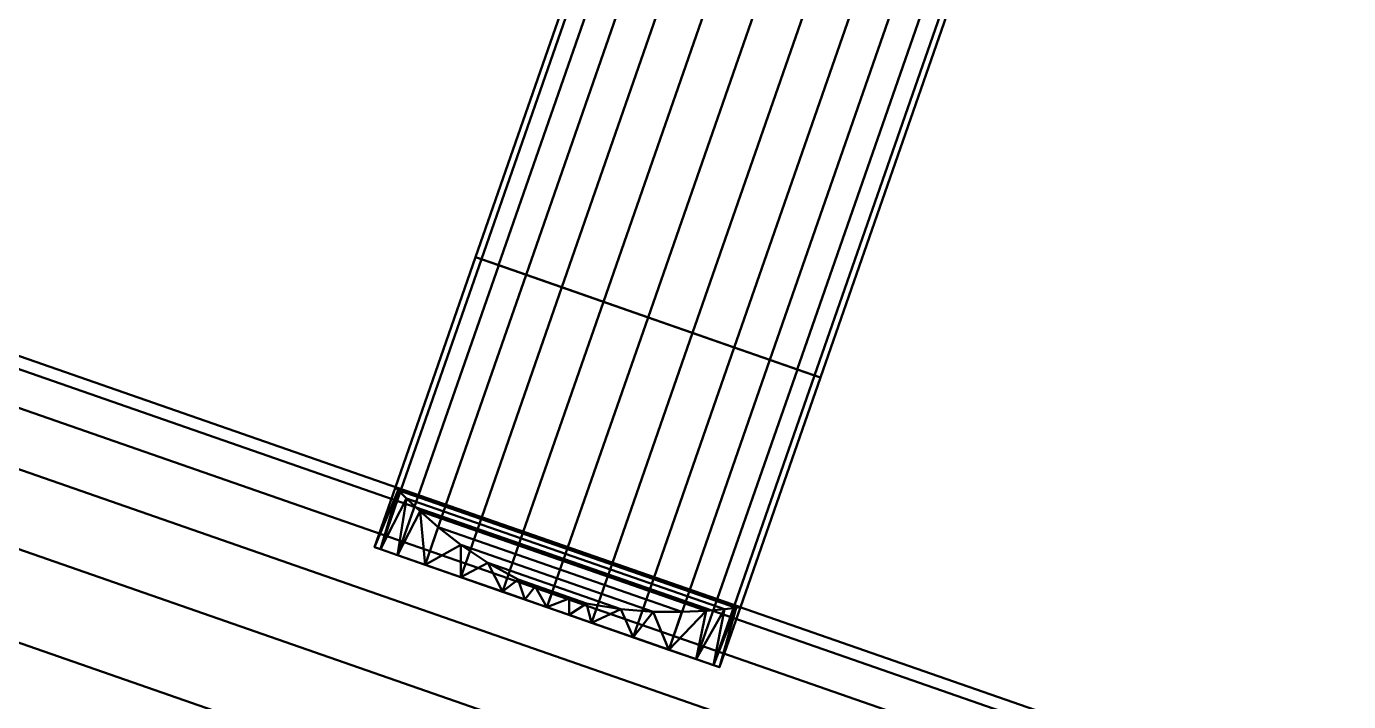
# Model space of a CAD drawing. Header units: inches. Extents: x -1654 to 1344, y -1538 to 36.
# Drawn here: x -584.47 to -562.75, y -372.7 to -361.6 of the extents above; entities that cross this region are included whole.
import ezdxf

# ---------------------------------------------------------------- set-up
doc = ezdxf.new("R2010")
doc.units = ezdxf.units.IN
doc.header["$MEASUREMENT"] = 0
doc.linetypes.add('Center', pattern=[1.25, 0.25, -0.1875, 0.625, -0.1875])
for name, color, linetype, lineweight in [('M-HVAC-DUCT', 1, 'Center', 30), ('M-HVAC-DUCT-RA', 1, 'Continuous', 50), ('M-HVAC-DUCT-SA', 1, 'Continuous', 50)]:
    doc.layers.add(name, color=color, linetype=linetype, lineweight=lineweight)

# ---------------------------------------------------------------- blocks, each defined once
blk = doc.blocks.new('Round Takeoff - Standard-909220-_3D_')
at = {"layer": 'M-HVAC-DUCT', "color": 8, "linetype": 'Continuous', "lineweight": 50}
mesh = blk.add_polyface(dxfattribs=at)
corners = [(-1.044, 0, 3), (-1.044, 0.776, 2.898), (-1.044, 1.5, 2.598), (-1.044, 2.121, 2.121), (-1.044, 2.598, 1.5), (-1.044, 2.898, 0.776), (-1.044, 3), (-1.044, 2.898, -0.776), (-1.044, 2.598, -1.5), (-1.044, 2.121, -2.121), (-1.044, 1.5, -2.598), (-1.044, 0.776, -2.898), (-1.044, 0, -3), (-1.044, -0.776, -2.898), (-1.044, -1.5, -2.598), (-1.044, -2.121, -2.121), (-1.044, -2.598, -1.5), (-1.044, -2.898, -0.776), (-1.044, -3), (-1.044, -2.898, 0.776), (-1.044, -2.598, 1.5), (-1.044, -2.121, 2.121), (-1.044, -1.5, 2.598), (-1.044, -0.776, 2.898)]
mesh.append_faces([[corners[k] for k in face] for face in [(14, 20, 21)]], dxfattribs={"vtx0": -1, "vtx2": -1, "color": 8})
mesh.append_faces([[corners[k] for k in face] for face in [(21, 12, 13, 14), (12, 5, 6, 7), (12, 23, 0, 1)]], dxfattribs={"vtx0": -1, "vtx3": -1, "color": 8})
mesh.append_faces([[corners[k] for k in face] for face in [(9, 10, 7, 8)]], dxfattribs={"vtx1": -1, "color": 8})
mesh.append_faces([[corners[k] for k in face] for face in [(15, 16, 20, 14), (22, 23, 12, 21), (4, 5, 12, 3), (2, 3, 12, 1)]], dxfattribs={"vtx1": -1, "vtx2": -1, "color": 8})
mesh.append_faces([[corners[k] for k in face] for face in [(16, 17, 19, 20)]], dxfattribs={"vtx1": -1, "vtx3": -1, "color": 8})
mesh.append_faces([[corners[k] for k in face] for face in [(17, 18, 19)]], dxfattribs={"vtx2": -1, "color": 8})
mesh.append_faces([[corners[k] for k in face] for face in [(10, 11, 12, 7)]], dxfattribs={"vtx2": -1, "vtx3": -1, "color": 8})
mesh = blk.add_polyface(dxfattribs=at)
corners = [(-1.044, 3), (0, 3), (0, 2.898, -0.776), (0, 2.598, -1.5), (0, 2.121, -2.121), (0, 1.5, -2.598), (0, 0.776, -2.898), (0, 0, -3), (-1.044, 0, -3), (-1.044, 0.776, -2.898), (-1.044, 1.5, -2.598), (-1.044, 2.121, -2.121), (-1.044, 2.598, -1.5), (-1.044, 2.898, -0.776)]
mesh.append_faces([[corners[k] for k in face] for face in [(1, 2, 13, 0)]], dxfattribs={"vtx1": -1, "color": 8})
mesh.append_faces([[corners[k] for k in face] for face in [(5, 6, 9, 10), (10, 11, 4, 5), (2, 3, 12, 13), (11, 12, 3, 4)]], dxfattribs={"vtx1": -1, "vtx3": -1, "color": 8})
mesh.append_faces([[corners[k] for k in face] for face in [(6, 7, 8, 9)]], dxfattribs={"vtx3": -1, "color": 8})
mesh = blk.add_polyface(dxfattribs=at)
corners = [(-1.044, 0, 3), (0, 0, 3), (0, 0.776, 2.898), (0, 1.5, 2.598), (0, 2.121, 2.121), (0, 2.598, 1.5), (0, 2.898, 0.776), (0, 3), (-1.044, 3), (-1.044, 2.898, 0.776), (-1.044, 2.598, 1.5), (-1.044, 2.121, 2.121), (-1.044, 1.5, 2.598), (-1.044, 0.776, 2.898)]
mesh.append_faces([[corners[k] for k in face] for face in [(1, 2, 13, 0)]], dxfattribs={"vtx1": -1, "color": 8})
mesh.append_faces([[corners[k] for k in face] for face in [(5, 6, 9, 10), (10, 11, 4, 5), (2, 3, 12, 13), (11, 12, 3, 4)]], dxfattribs={"vtx1": -1, "vtx3": -1, "color": 8})
mesh.append_faces([[corners[k] for k in face] for face in [(6, 7, 8, 9)]], dxfattribs={"vtx3": -1, "color": 8})
mesh = blk.add_polyface(dxfattribs=at)
corners = [(4, 0, -3), (0, 0, -3), (0, 0.776, -2.898), (0, 1.5, -2.598), (0, 2.121, -2.121), (0, 2.598, -1.5), (0, 2.898, -0.776), (0, 3), (4, 3), (4, 2.898, -0.776), (4, 2.598, -1.5), (4, 2.121, -2.121), (4, 1.5, -2.598), (4, 0.776, -2.898)]
mesh.append_faces([[corners[k] for k in face] for face in [(2, 13, 0, 1)]], dxfattribs={"vtx0": -1, "color": 8})
mesh.append_faces([[corners[k] for k in face] for face in [(3, 12, 13, 2), (12, 3, 4, 11), (6, 9, 10, 5), (11, 4, 5, 10)]], dxfattribs={"vtx0": -1, "vtx2": -1, "color": 8})
mesh.append_faces([[corners[k] for k in face] for face in [(7, 8, 9, 6)]], dxfattribs={"vtx2": -1, "color": 8})
mesh = blk.add_polyface(dxfattribs=at)
corners = [(4, 3), (0, 3), (0, 2.898, 0.776), (0, 2.598, 1.5), (0, 2.121, 2.121), (0, 1.5, 2.598), (0, 0.776, 2.898), (0, 0, 3), (4, 0, 3), (4, 0.776, 2.898), (4, 1.5, 2.598), (4, 2.121, 2.121), (4, 2.598, 1.5), (4, 2.898, 0.776)]
mesh.append_faces([[corners[k] for k in face] for face in [(2, 13, 0, 1)]], dxfattribs={"vtx0": -1, "color": 8})
mesh.append_faces([[corners[k] for k in face] for face in [(3, 12, 13, 2), (12, 3, 4, 11), (6, 9, 10, 5), (11, 4, 5, 10)]], dxfattribs={"vtx0": -1, "vtx2": -1, "color": 8})
mesh.append_faces([[corners[k] for k in face] for face in [(7, 8, 9, 6)]], dxfattribs={"vtx2": -1, "color": 8})
mesh = blk.add_polyface(dxfattribs=at)
corners = [(4, 0, 3), (4, -0.776, 2.898), (4, -1.5, 2.598), (4, -2.121, 2.121), (4, -2.598, 1.5), (4, -2.898, 0.776), (4, -3), (4, -2.898, -0.776), (4, -2.598, -1.5), (4, -2.121, -2.121), (4, -1.5, -2.598), (4, -0.776, -2.898), (4, 0, -3), (4, 0.776, -2.898), (4, 1.5, -2.598), (4, 2.121, -2.121), (4, 2.598, -1.5), (4, 2.898, -0.776), (4, 3), (4, 2.898, 0.776), (4, 2.598, 1.5), (4, 2.121, 2.121), (4, 1.5, 2.598), (4, 0.776, 2.898)]
mesh.append_faces([[corners[k] for k in face] for face in [(17, 14, 15, 16)]], dxfattribs={"vtx0": -1, "color": 8})
mesh.append_faces([[corners[k] for k in face] for face in [(5, 7, 8, 4)]], dxfattribs={"vtx0": -1, "vtx2": -1, "color": 8})
mesh.append_faces([[corners[k] for k in face] for face in [(4, 8, 9, 10), (12, 1, 2, 3), (12, 19, 20, 21), (12, 21, 22, 23)]], dxfattribs={"vtx0": -1, "vtx3": -1, "color": 8})
mesh.append_faces([[corners[k] for k in face] for face in [(11, 12, 4, 10), (18, 19, 12, 17), (3, 4, 12), (0, 1, 12, 23)]], dxfattribs={"vtx1": -1, "vtx2": -1, "color": 8})
mesh.append_faces([[corners[k] for k in face] for face in [(5, 6, 7)]], dxfattribs={"vtx2": -1, "color": 8})
mesh.append_faces([[corners[k] for k in face] for face in [(12, 13, 14, 17)]], dxfattribs={"vtx2": -1, "vtx3": -1, "color": 8})
mesh = blk.add_polyface(dxfattribs=at)
corners = [(-1.044, -3), (0, -3), (0, -2.898, 0.776), (0, -2.598, 1.5), (0, -2.121, 2.121), (0, -1.5, 2.598), (0, -0.776, 2.898), (0, 0, 3), (-1.044, 0, 3), (-1.044, -0.776, 2.898), (-1.044, -1.5, 2.598), (-1.044, -2.121, 2.121), (-1.044, -2.598, 1.5), (-1.044, -2.898, 0.776)]
mesh.append_faces([[corners[k] for k in face] for face in [(1, 2, 13, 0)]], dxfattribs={"vtx1": -1, "color": 8})
mesh.append_faces([[corners[k] for k in face] for face in [(5, 6, 9, 10), (10, 11, 4, 5), (2, 3, 12, 13), (11, 12, 3, 4)]], dxfattribs={"vtx1": -1, "vtx3": -1, "color": 8})
mesh.append_faces([[corners[k] for k in face] for face in [(6, 7, 8, 9)]], dxfattribs={"vtx3": -1, "color": 8})
mesh = blk.add_polyface(dxfattribs=at)
corners = [(-1.044, 0, -3), (0, 0, -3), (0, -0.776, -2.898), (0, -1.5, -2.598), (0, -2.121, -2.121), (0, -2.598, -1.5), (0, -2.898, -0.776), (0, -3), (-1.044, -3), (-1.044, -2.898, -0.776), (-1.044, -2.598, -1.5), (-1.044, -2.121, -2.121), (-1.044, -1.5, -2.598), (-1.044, -0.776, -2.898)]
mesh.append_faces([[corners[k] for k in face] for face in [(5, 6, 9, 10), (10, 11, 4, 5), (2, 3, 12, 13), (11, 12, 3, 4)]], dxfattribs={"vtx1": -1, "vtx3": -1, "color": 8})
mesh.append_faces([[corners[k] for k in face] for face in [(0, 1, 2, 13)]], dxfattribs={"vtx2": -1, "color": 8})
mesh.append_faces([[corners[k] for k in face] for face in [(6, 7, 8, 9)]], dxfattribs={"vtx3": -1, "color": 8})
mesh = blk.add_polyface(dxfattribs=at)
corners = [(4, 0, 3), (0, 0, 3), (0, -0.776, 2.898), (0, -1.5, 2.598), (0, -2.121, 2.121), (0, -2.598, 1.5), (0, -2.898, 0.776), (0, -3), (4, -3), (4, -2.898, 0.776), (4, -2.598, 1.5), (4, -2.121, 2.121), (4, -1.5, 2.598), (4, -0.776, 2.898)]
mesh.append_faces([[corners[k] for k in face] for face in [(2, 13, 0, 1)]], dxfattribs={"vtx0": -1, "color": 8})
mesh.append_faces([[corners[k] for k in face] for face in [(3, 12, 13, 2), (12, 3, 4, 11), (6, 9, 10, 5), (11, 4, 5, 10)]], dxfattribs={"vtx0": -1, "vtx2": -1, "color": 8})
mesh.append_faces([[corners[k] for k in face] for face in [(7, 8, 9, 6)]], dxfattribs={"vtx2": -1, "color": 8})
mesh = blk.add_polyface(dxfattribs=at)
corners = [(4, -3), (0, -3), (0, -2.898, -0.776), (0, -2.598, -1.5), (0, -2.121, -2.121), (0, -1.5, -2.598), (0, -0.776, -2.898), (0, 0, -3), (4, 0, -3), (4, -0.776, -2.898), (4, -1.5, -2.598), (4, -2.121, -2.121), (4, -2.598, -1.5), (4, -2.898, -0.776)]
mesh.append_faces([[corners[k] for k in face] for face in [(3, 12, 13, 2), (12, 3, 4, 11), (6, 9, 10, 5), (11, 4, 5, 10)]], dxfattribs={"vtx0": -1, "vtx2": -1, "color": 8})
mesh.append_faces([[corners[k] for k in face] for face in [(7, 8, 9, 6)]], dxfattribs={"vtx2": -1, "color": 8})
mesh.append_faces([[corners[k] for k in face] for face in [(13, 0, 1, 2)]], dxfattribs={"vtx3": -1, "color": 8})

msp = doc.modelspace()

# ---------------------------------------------------------------- linework, layer by layer
at = {"layer": 'M-HVAC-DUCT', "color": 5}
for p, q in [((-574.262, -366.384, 1308), (-569.139, -351.679, 1308)), ((-574.262, -366.384, 1308), (-569.139, -351.679, 1308)), ((-575.578, -370.161, 1308), (-574.262, -366.384, 1308)), ((-575.578, -370.161, 1308), (-575.922, -371.147, 1308))]:
    msp.add_line(p, q, dxfattribs=at)

# ---------------------------------------------------------------- block references
at = {"layer": 'M-HVAC-DUCT-SA', "color": 8, "extrusion": (0, 0, -1), "rotation": 109.2098687159164}
msp.add_blockref('Round Takeoff - Standard-909220-_3D_', (575.578, -370.161, -1308), dxfattribs=at)

# ---------------------------------------------------------------- meshes
at = {"layer": 'M-HVAC-DUCT-RA', "color": 8}
mesh = msp.add_polyface(dxfattribs=at)
corners = [(3.555, -377.31, 1321), (4.061, -375.57, 1320.761), (4.532, -373.949, 1320.062), (4.937, -372.557, 1318.95), (5.247, -371.489, 1317.5), (5.442, -370.817, 1315.812), (5.509, -370.588, 1314), (-689.709, -168.479, 1314), (-689.775, -168.708, 1315.812), (-689.971, -169.38, 1317.5), (-690.281, -170.448, 1318.95), (-690.686, -171.84, 1320.062), (-691.157, -173.461, 1320.761), (-691.663, -175.201, 1321)]
mesh.append_faces([[corners[k] for k in face] for face in [(8, 9, 4, 5), (3, 4, 9, 10), (11, 12, 1, 2), (2, 3, 10, 11)]], dxfattribs={"vtx1": -1, "vtx3": -1, "color": 8})
mesh.append_faces([[corners[k] for k in face] for face in [(6, 7, 8, 5)]], dxfattribs={"vtx2": -1, "color": 8})
mesh.append_faces([[corners[k] for k in face] for face in [(12, 13, 0, 1)]], dxfattribs={"vtx3": -1, "color": 8})
mesh = msp.add_polyface(dxfattribs=at)
corners = [(5.509, -370.588, 1314), (5.442, -370.817, 1312.188), (5.247, -371.489, 1310.5), (4.937, -372.557, 1309.05), (4.532, -373.949, 1307.938), (4.061, -375.57, 1307.239), (3.555, -377.31, 1307), (-691.663, -175.201, 1307), (-691.157, -173.461, 1307.239), (-690.686, -171.84, 1307.938), (-690.281, -170.448, 1309.05), (-689.971, -169.38, 1310.5), (-689.775, -168.708, 1312.188), (-689.709, -168.479, 1314)]
mesh.append_faces([[corners[k] for k in face] for face in [(7, 8, 5, 6)]], dxfattribs={"vtx1": -1, "color": 8})
mesh.append_faces([[corners[k] for k in face] for face in [(8, 9, 4, 5), (3, 4, 9, 10), (11, 12, 1, 2), (2, 3, 10, 11)]], dxfattribs={"vtx1": -1, "vtx3": -1, "color": 8})
mesh.append_faces([[corners[k] for k in face] for face in [(12, 13, 0, 1)]], dxfattribs={"vtx3": -1, "color": 8})
mesh = msp.add_polyface(dxfattribs=at)
corners = [(1.601, -384.032, 1314), (1.667, -383.803, 1315.812), (1.863, -383.131, 1317.5), (2.173, -382.063, 1318.95), (2.578, -380.671, 1320.062), (3.049, -379.05, 1320.761), (3.555, -377.31, 1321), (-691.663, -175.201, 1321), (-692.169, -176.94, 1320.761), (-692.64, -178.562, 1320.062), (-693.045, -179.954, 1318.95), (-693.355, -181.022, 1317.5), (-693.55, -181.693, 1315.812), (-693.617, -181.922, 1314)]
mesh.append_faces([[corners[k] for k in face] for face in [(7, 8, 5, 6)]], dxfattribs={"vtx1": -1, "color": 8})
mesh.append_faces([[corners[k] for k in face] for face in [(8, 9, 4, 5), (3, 4, 9, 10), (11, 12, 1, 2), (2, 3, 10, 11)]], dxfattribs={"vtx1": -1, "vtx3": -1, "color": 8})
mesh.append_faces([[corners[k] for k in face] for face in [(12, 13, 0, 1)]], dxfattribs={"vtx3": -1, "color": 8})
mesh = msp.add_polyface(dxfattribs=at)
corners = [(3.555, -377.31, 1307), (3.049, -379.05, 1307.239), (2.578, -380.671, 1307.938), (2.173, -382.063, 1309.05), (1.863, -383.131, 1310.5), (1.667, -383.803, 1312.188), (1.601, -384.032, 1314), (-693.617, -181.922, 1314), (-693.55, -181.693, 1312.188), (-693.355, -181.022, 1310.5), (-693.045, -179.954, 1309.05), (-692.64, -178.562, 1307.938), (-692.169, -176.94, 1307.239), (-691.663, -175.201, 1307)]
mesh.append_faces([[corners[k] for k in face] for face in [(7, 8, 5, 6)]], dxfattribs={"vtx1": -1, "color": 8})
mesh.append_faces([[corners[k] for k in face] for face in [(8, 9, 4, 5), (3, 4, 9, 10), (11, 12, 1, 2), (2, 3, 10, 11)]], dxfattribs={"vtx1": -1, "vtx3": -1, "color": 8})
mesh.append_faces([[corners[k] for k in face] for face in [(12, 13, 0, 1)]], dxfattribs={"vtx3": -1, "color": 8})
at = {"layer": 'M-HVAC-DUCT-SA', "color": 8}
mesh = msp.add_polyface(dxfattribs=at)
corners = [(217.678, -463.725, 1340), (218.175, -462.016, 1339.799), (218.647, -460.392, 1339.208), (219.07, -458.936, 1338.255), (219.424, -457.719, 1336.988), (219.69, -456.804, 1335.471), (219.855, -456.236, 1333.78), (219.911, -456.043, 1332), (-798.8, -159.89, 1332), (-798.856, -160.083, 1333.78), (-799.021, -160.651, 1335.471), (-799.287, -161.566, 1336.988), (-799.641, -162.783, 1338.255), (-800.065, -164.239, 1339.208), (-800.537, -165.863, 1339.799), (-801.034, -167.572, 1340)]
mesh.append_faces([[corners[k] for k in face] for face in [(9, 10, 5, 6), (10, 11, 4, 5), (3, 4, 11, 12), (12, 13, 2, 3), (13, 14, 1, 2)]], dxfattribs={"vtx1": -1, "vtx3": -1, "color": 8})
mesh.append_faces([[corners[k] for k in face] for face in [(7, 8, 9, 6)]], dxfattribs={"vtx2": -1, "color": 8})
mesh.append_faces([[corners[k] for k in face] for face in [(14, 15, 0, 1)]], dxfattribs={"vtx3": -1, "color": 8})
mesh = msp.add_polyface(dxfattribs=at)
corners = [(219.911, -456.043, 1332), (219.855, -456.236, 1330.22), (219.69, -456.804, 1328.529), (219.424, -457.719, 1327.012), (219.07, -458.936, 1325.745), (218.647, -460.392, 1324.792), (218.175, -462.016, 1324.201), (217.678, -463.725, 1324), (-801.034, -167.572, 1324), (-800.537, -165.863, 1324.201), (-800.065, -164.239, 1324.792), (-799.641, -162.783, 1325.745), (-799.287, -161.566, 1327.012), (-799.021, -160.651, 1328.529), (-798.856, -160.083, 1330.22), (-798.8, -159.89, 1332)]
mesh.append_faces([[corners[k] for k in face] for face in [(8, 9, 6, 7)]], dxfattribs={"vtx1": -1, "color": 8})
mesh.append_faces([[corners[k] for k in face] for face in [(9, 10, 5, 6), (10, 11, 4, 5), (3, 4, 11, 12), (12, 13, 2, 3), (13, 14, 1, 2)]], dxfattribs={"vtx1": -1, "vtx3": -1, "color": 8})
mesh.append_faces([[corners[k] for k in face] for face in [(14, 15, 0, 1)]], dxfattribs={"vtx3": -1, "color": 8})
mesh = msp.add_polyface(dxfattribs=at)
corners = [(215.444, -471.407, 1332), (215.5, -471.215, 1333.78), (215.666, -470.647, 1335.471), (215.932, -469.731, 1336.988), (216.285, -468.515, 1338.255), (216.709, -467.059, 1339.208), (217.181, -465.435, 1339.799), (217.678, -463.725, 1340), (-801.034, -167.572, 1340), (-801.53, -169.282, 1339.799), (-802.002, -170.905, 1339.208), (-802.426, -172.362, 1338.255), (-802.78, -173.578, 1336.988), (-803.046, -174.493, 1335.471), (-803.211, -175.062, 1333.78), (-803.267, -175.254, 1332)]
mesh.append_faces([[corners[k] for k in face] for face in [(8, 9, 6, 7)]], dxfattribs={"vtx1": -1, "color": 8})
mesh.append_faces([[corners[k] for k in face] for face in [(9, 10, 5, 6), (10, 11, 4, 5), (3, 4, 11, 12), (12, 13, 2, 3), (13, 14, 1, 2)]], dxfattribs={"vtx1": -1, "vtx3": -1, "color": 8})
mesh.append_faces([[corners[k] for k in face] for face in [(14, 15, 0, 1)]], dxfattribs={"vtx3": -1, "color": 8})
mesh = msp.add_polyface(dxfattribs=at)
corners = [(217.678, -463.725, 1324), (217.181, -465.435, 1324.201), (216.709, -467.059, 1324.792), (216.285, -468.515, 1325.745), (215.932, -469.731, 1327.012), (215.666, -470.647, 1328.529), (215.5, -471.215, 1330.22), (215.444, -471.407, 1332), (-803.267, -175.254, 1332), (-803.211, -175.062, 1330.22), (-803.046, -174.493, 1328.529), (-802.78, -173.578, 1327.012), (-802.426, -172.362, 1325.745), (-802.002, -170.905, 1324.792), (-801.53, -169.282, 1324.201), (-801.034, -167.572, 1324)]
mesh.append_faces([[corners[k] for k in face] for face in [(8, 9, 6, 7)]], dxfattribs={"vtx1": -1, "color": 8})
mesh.append_faces([[corners[k] for k in face] for face in [(9, 10, 5, 6), (10, 11, 4, 5), (3, 4, 11, 12), (12, 13, 2, 3), (13, 14, 1, 2)]], dxfattribs={"vtx1": -1, "vtx3": -1, "color": 8})
mesh.append_faces([[corners[k] for k in face] for face in [(14, 15, 0, 1)]], dxfattribs={"vtx3": -1, "color": 8})
mesh = msp.add_polyface(dxfattribs=at)
corners = [(-654.427, -342.688, 1308), (-654.494, -342.881, 1309.553), (-654.691, -343.447, 1311), (-655.005, -344.347, 1312.243), (-655.414, -345.521, 1313.196), (-655.89, -346.887, 1313.796), (-656.401, -348.354, 1314), (-565.135, -380.154, 1314), (-564.624, -378.687, 1313.796), (-564.147, -377.321, 1313.196), (-563.739, -376.147, 1312.243), (-563.425, -375.247, 1311), (-563.228, -374.681, 1309.553), (-563.16, -374.488, 1308)]
mesh.append_faces([[corners[k] for k in face] for face in [(7, 8, 5, 6)]], dxfattribs={"vtx1": -1, "color": 8})
mesh.append_faces([[corners[k] for k in face] for face in [(8, 9, 4, 5), (3, 4, 9, 10), (11, 12, 1, 2), (2, 3, 10, 11)]], dxfattribs={"vtx1": -1, "vtx3": -1, "color": 8})
mesh.append_faces([[corners[k] for k in face] for face in [(12, 13, 0, 1)]], dxfattribs={"vtx3": -1, "color": 8})
mesh = msp.add_polyface(dxfattribs=at)
corners = [(-656.401, -348.354, 1302), (-655.89, -346.887, 1302.204), (-655.414, -345.521, 1302.804), (-655.005, -344.347, 1303.757), (-654.691, -343.447, 1305), (-654.494, -342.881, 1306.447), (-654.427, -342.688, 1308), (-563.16, -374.488, 1308), (-563.228, -374.681, 1306.447), (-563.425, -375.247, 1305), (-563.739, -376.147, 1303.757), (-564.147, -377.321, 1302.804), (-564.624, -378.687, 1302.204), (-565.135, -380.154, 1302)]
mesh.append_faces([[corners[k] for k in face] for face in [(7, 8, 5, 6)]], dxfattribs={"vtx1": -1, "color": 8})
mesh.append_faces([[corners[k] for k in face] for face in [(8, 9, 4, 5), (3, 4, 9, 10), (11, 12, 1, 2), (2, 3, 10, 11)]], dxfattribs={"vtx1": -1, "vtx3": -1, "color": 8})
mesh.append_faces([[corners[k] for k in face] for face in [(12, 13, 0, 1)]], dxfattribs={"vtx3": -1, "color": 8})
mesh = msp.add_polyface(dxfattribs=at)
corners = [(-656.401, -348.354, 1314), (-656.912, -349.82, 1313.796), (-657.388, -351.187, 1313.196), (-657.797, -352.36, 1312.243), (-658.11, -353.261, 1311), (-658.308, -353.827, 1309.553), (-658.375, -354.02, 1308), (-567.109, -385.819, 1308), (-567.041, -385.626, 1309.553), (-566.844, -385.06, 1311), (-566.531, -384.16, 1312.243), (-566.122, -382.987, 1313.196), (-565.646, -381.62, 1313.796), (-565.135, -380.154, 1314)]
mesh.append_faces([[corners[k] for k in face] for face in [(8, 9, 4, 5), (3, 4, 9, 10), (11, 12, 1, 2), (2, 3, 10, 11)]], dxfattribs={"vtx1": -1, "vtx3": -1, "color": 8})
mesh.append_faces([[corners[k] for k in face] for face in [(6, 7, 8, 5)]], dxfattribs={"vtx2": -1, "color": 8})
mesh.append_faces([[corners[k] for k in face] for face in [(12, 13, 0, 1)]], dxfattribs={"vtx3": -1, "color": 8})
mesh = msp.add_polyface(dxfattribs=at)
corners = [(-658.375, -354.02, 1308), (-658.308, -353.827, 1306.447), (-658.11, -353.261, 1305), (-657.797, -352.36, 1303.757), (-657.388, -351.187, 1302.804), (-656.912, -349.82, 1302.204), (-656.401, -348.354, 1302), (-565.135, -380.154, 1302), (-565.646, -381.62, 1302.204), (-566.122, -382.987, 1302.804), (-566.531, -384.16, 1303.757), (-566.844, -385.06, 1305), (-567.041, -385.626, 1306.447), (-567.109, -385.819, 1308)]
mesh.append_faces([[corners[k] for k in face] for face in [(7, 8, 5, 6)]], dxfattribs={"vtx1": -1, "color": 8})
mesh.append_faces([[corners[k] for k in face] for face in [(8, 9, 4, 5), (3, 4, 9, 10), (11, 12, 1, 2), (2, 3, 10, 11)]], dxfattribs={"vtx1": -1, "vtx3": -1, "color": 8})
mesh.append_faces([[corners[k] for k in face] for face in [(12, 13, 0, 1)]], dxfattribs={"vtx3": -1, "color": 8})
mesh = msp.add_polyface(dxfattribs=at)
corners = [(-577.095, -365.397, 1308), (-576.999, -365.43, 1308.776), (-576.716, -365.529, 1309.5), (-576.265, -365.686, 1310.121), (-575.679, -365.89, 1310.598), (-574.995, -366.128, 1310.898), (-574.262, -366.384, 1311), (-569.139, -351.679, 1311), (-569.872, -351.424, 1310.898), (-570.555, -351.186, 1310.598), (-571.142, -350.981, 1310.121), (-571.592, -350.824, 1309.5), (-571.875, -350.726, 1308.776), (-571.972, -350.692, 1308)]
mesh.append_faces([[corners[k] for k in face] for face in [(7, 8, 5, 6)]], dxfattribs={"vtx1": -1, "color": 8})
mesh.append_faces([[corners[k] for k in face] for face in [(8, 9, 4, 5), (3, 4, 9, 10), (11, 12, 1, 2), (2, 3, 10, 11)]], dxfattribs={"vtx1": -1, "vtx3": -1, "color": 8})
mesh.append_faces([[corners[k] for k in face] for face in [(12, 13, 0, 1)]], dxfattribs={"vtx3": -1, "color": 8})
mesh = msp.add_polyface(dxfattribs=at)
corners = [(-574.262, -366.384, 1305), (-574.995, -366.128, 1305.102), (-575.679, -365.89, 1305.402), (-576.265, -365.686, 1305.879), (-576.716, -365.529, 1306.5), (-576.999, -365.43, 1307.224), (-577.095, -365.397, 1308), (-571.972, -350.692, 1308), (-571.875, -350.726, 1307.224), (-571.592, -350.824, 1306.5), (-571.142, -350.981, 1305.879), (-570.555, -351.186, 1305.402), (-569.872, -351.424, 1305.102), (-569.139, -351.679, 1305)]
mesh.append_faces([[corners[k] for k in face] for face in [(7, 8, 5, 6)]], dxfattribs={"vtx1": -1, "color": 8})
mesh.append_faces([[corners[k] for k in face] for face in [(8, 9, 4, 5), (3, 4, 9, 10), (11, 12, 1, 2), (2, 3, 10, 11)]], dxfattribs={"vtx1": -1, "vtx3": -1, "color": 8})
mesh.append_faces([[corners[k] for k in face] for face in [(12, 13, 0, 1)]], dxfattribs={"vtx3": -1, "color": 8})
mesh = msp.add_polyface(dxfattribs=at)
corners = [(-574.262, -366.384, 1311), (-573.529, -366.639, 1310.898), (-572.846, -366.877, 1310.598), (-572.259, -367.082, 1310.121), (-571.809, -367.238, 1309.5), (-571.526, -367.337, 1308.776), (-571.429, -367.371, 1308), (-566.306, -352.666, 1308), (-566.402, -352.633, 1308.776), (-566.685, -352.534, 1309.5), (-567.135, -352.377, 1310.121), (-567.722, -352.173, 1310.598), (-568.405, -351.935, 1310.898), (-569.139, -351.679, 1311)]
mesh.append_faces([[corners[k] for k in face] for face in [(8, 9, 4, 5), (3, 4, 9, 10), (11, 12, 1, 2), (2, 3, 10, 11)]], dxfattribs={"vtx1": -1, "vtx3": -1, "color": 8})
mesh.append_faces([[corners[k] for k in face] for face in [(6, 7, 8, 5)]], dxfattribs={"vtx2": -1, "color": 8})
mesh.append_faces([[corners[k] for k in face] for face in [(12, 13, 0, 1)]], dxfattribs={"vtx3": -1, "color": 8})
mesh = msp.add_polyface(dxfattribs=at)
corners = [(-571.429, -367.371, 1308), (-571.526, -367.337, 1307.224), (-571.809, -367.238, 1306.5), (-572.259, -367.082, 1305.879), (-572.846, -366.877, 1305.402), (-573.529, -366.639, 1305.102), (-574.262, -366.384, 1305), (-569.139, -351.679, 1305), (-568.405, -351.935, 1305.102), (-567.722, -352.173, 1305.402), (-567.135, -352.377, 1305.879), (-566.685, -352.534, 1306.5), (-566.402, -352.633, 1307.224), (-566.306, -352.666, 1308)]
mesh.append_faces([[corners[k] for k in face] for face in [(7, 8, 5, 6)]], dxfattribs={"vtx1": -1, "color": 8})
mesh.append_faces([[corners[k] for k in face] for face in [(8, 9, 4, 5), (3, 4, 9, 10), (11, 12, 1, 2), (2, 3, 10, 11)]], dxfattribs={"vtx1": -1, "vtx3": -1, "color": 8})
mesh.append_faces([[corners[k] for k in face] for face in [(12, 13, 0, 1)]], dxfattribs={"vtx3": -1, "color": 8})
mesh = msp.add_polyface(dxfattribs=at)
corners = [(-571.429, -367.371, 1308), (-571.526, -367.337, 1308.776), (-571.809, -367.238, 1309.5), (-572.259, -367.082, 1310.121), (-572.846, -366.877, 1310.598), (-573.529, -366.639, 1310.898), (-574.262, -366.384, 1311), (-574.995, -366.128, 1310.898), (-575.679, -365.89, 1310.598), (-576.265, -365.686, 1310.121), (-576.716, -365.529, 1309.5), (-576.999, -365.43, 1308.776), (-577.095, -365.397, 1308), (-576.999, -365.43, 1307.224), (-576.716, -365.529, 1306.5), (-576.265, -365.686, 1305.879), (-575.679, -365.89, 1305.402), (-574.995, -366.128, 1305.102), (-574.262, -366.384, 1305), (-573.529, -366.639, 1305.102), (-572.846, -366.877, 1305.402), (-572.259, -367.082, 1305.879), (-571.809, -367.238, 1306.5), (-571.526, -367.337, 1307.224)]
mesh.append_faces([[corners[k] for k in face] for face in [(0, 22, 23)]], dxfattribs={"vtx0": -1, "color": 8})
mesh.append_faces([[corners[k] for k in face] for face in [(16, 4, 8, 12), (4, 16, 20, 0)]], dxfattribs={"vtx0": -1, "vtx1": -1, "vtx2": -1, "vtx3": -1, "color": 8})
mesh.append_faces([[corners[k] for k in face] for face in [(11, 12, 10), (15, 16, 14), (17, 18, 16), (5, 6, 4)]], dxfattribs={"vtx1": -1, "color": 8})
mesh.append_faces([[corners[k] for k in face] for face in [(0, 1, 2)]], dxfattribs={"vtx2": -1, "color": 8})
mesh.append_faces([[corners[k] for k in face] for face in [(8, 9, 10, 12), (6, 7, 8, 4), (12, 13, 14, 16), (2, 3, 4, 0), (18, 19, 20, 16), (20, 21, 22, 0)]], dxfattribs={"vtx2": -1, "vtx3": -1, "color": 8})
mesh = msp.add_polyface(dxfattribs=at)
corners = [(-575.922, -371.147, 1305), (-576.655, -370.891, 1305.102), (-577.338, -370.653, 1305.402), (-577.925, -370.449, 1305.879), (-578.375, -370.292, 1306.5), (-578.658, -370.193, 1307.224), (-578.755, -370.16, 1308), (-578.411, -369.174, 1308), (-578.365, -369.221, 1307.405), (-578.228, -369.358, 1306.839), (-578.007, -369.568, 1306.324), (-577.708, -369.83, 1305.877), (-577.336, -370.122, 1305.51), (-576.896, -370.418, 1305.233), (-576.393, -370.692, 1305.059), (-575.843, -370.92, 1305), (-576.288, -371.019, 1305.051), (-576.997, -370.772, 1305.252), (-576.118, -370.806, 1305.03)]
mesh.append_faces([[corners[k] for k in face] for face in [(8, 6, 7)]], dxfattribs={"vtx0": -1, "color": 8})
mesh.append_faces([[corners[k] for k in face] for face in [(3, 12, 2), (16, 18, 0), (18, 16, 14), (4, 10, 3), (11, 3, 10)]], dxfattribs={"vtx0": -1, "vtx1": -1, "color": 8})
mesh.append_faces([[corners[k] for k in face] for face in [(1, 13, 14), (2, 12, 13), (3, 11, 12), (5, 8, 9), (9, 4, 5), (8, 5, 6)]], dxfattribs={"vtx0": -1, "vtx2": -1, "color": 8})
mesh.append_faces([[corners[k] for k in face] for face in [(15, 0, 18)]], dxfattribs={"vtx1": -1, "color": 8})
mesh.append_faces([[corners[k] for k in face] for face in [(17, 2, 13, 1), (16, 1, 14), (9, 10, 4)]], dxfattribs={"vtx1": -1, "vtx2": -1, "color": 8})
mesh = msp.add_polyface(dxfattribs=at)
corners = [(-578.755, -370.16, 1308), (-578.658, -370.193, 1308.776), (-578.375, -370.292, 1309.5), (-577.925, -370.449, 1310.121), (-577.338, -370.653, 1310.598), (-576.655, -370.891, 1310.898), (-575.922, -371.147, 1311), (-575.843, -370.92, 1311), (-576.393, -370.692, 1310.941), (-576.896, -370.418, 1310.767), (-577.336, -370.122, 1310.49), (-577.708, -369.83, 1310.123), (-578.007, -369.568, 1309.676), (-578.228, -369.358, 1309.161), (-578.365, -369.221, 1308.595), (-578.411, -369.174, 1308), (-576.997, -370.772, 1310.748), (-576.288, -371.019, 1310.949), (-576.118, -370.806, 1310.97)]
mesh.append_faces([[corners[k] for k in face] for face in [(1, 14, 0), (6, 18, 17), (11, 3, 10)]], dxfattribs={"vtx0": -1, "vtx1": -1, "color": 8})
mesh.append_faces([[corners[k] for k in face] for face in [(13, 1, 2), (12, 2, 3), (3, 11, 12), (5, 8, 9), (4, 9, 10), (8, 5, 17)]], dxfattribs={"vtx0": -1, "vtx2": -1, "color": 8})
mesh.append_faces([[corners[k] for k in face] for face in [(7, 18, 6)]], dxfattribs={"vtx1": -1, "color": 8})
mesh.append_faces([[corners[k] for k in face] for face in [(13, 14, 1), (12, 13, 2), (3, 4, 10), (16, 5, 9, 4), (18, 8, 17)]], dxfattribs={"vtx1": -1, "vtx2": -1, "color": 8})
mesh.append_faces([[corners[k] for k in face] for face in [(14, 15, 0)]], dxfattribs={"vtx2": -1, "color": 8})
mesh = msp.add_polyface(dxfattribs=at)
corners = [(-572.745, -371.148, 1308), (-578.411, -369.174, 1308), (-578.365, -369.221, 1308.595), (-578.228, -369.358, 1309.161), (-578.007, -369.568, 1309.676), (-577.708, -369.83, 1310.123), (-577.336, -370.122, 1310.49), (-576.896, -370.418, 1310.767), (-576.393, -370.692, 1310.941), (-575.843, -370.92, 1311), (-575.27, -371.084, 1310.941), (-574.706, -371.181, 1310.767), (-574.177, -371.222, 1310.49), (-573.704, -371.225, 1310.123), (-573.307, -371.205, 1309.676), (-573.003, -371.178, 1309.161), (-572.811, -371.156, 1308.595)]
mesh.append_faces([[corners[k] for k in face] for face in [(10, 11, 7, 8), (11, 12, 6, 7), (5, 6, 12, 13), (14, 15, 3, 4), (15, 16, 2, 3), (4, 5, 13, 14)]], dxfattribs={"vtx1": -1, "vtx3": -1, "color": 8})
mesh.append_faces([[corners[k] for k in face] for face in [(8, 9, 10)]], dxfattribs={"vtx2": -1, "color": 8})
mesh.append_faces([[corners[k] for k in face] for face in [(16, 0, 1, 2)]], dxfattribs={"vtx3": -1, "color": 8})
mesh = msp.add_polyface(dxfattribs=at)
corners = [(-578.411, -369.174, 1308), (-572.745, -371.148, 1308), (-572.811, -371.156, 1307.405), (-573.003, -371.178, 1306.839), (-573.307, -371.205, 1306.324), (-573.704, -371.225, 1305.877), (-574.177, -371.222, 1305.51), (-574.706, -371.181, 1305.233), (-575.27, -371.084, 1305.059), (-575.843, -370.92, 1305), (-576.393, -370.692, 1305.059), (-576.896, -370.418, 1305.233), (-577.336, -370.122, 1305.51), (-577.708, -369.83, 1305.877), (-578.007, -369.568, 1306.324), (-578.228, -369.358, 1306.839), (-578.365, -369.221, 1307.405)]
mesh.append_faces([[corners[k] for k in face] for face in [(10, 8, 9)]], dxfattribs={"vtx0": -1, "color": 8})
mesh.append_faces([[corners[k] for k in face] for face in [(1, 2, 16, 0)]], dxfattribs={"vtx1": -1, "color": 8})
mesh.append_faces([[corners[k] for k in face] for face in [(2, 3, 15, 16), (3, 4, 14, 15), (13, 14, 4, 5), (5, 6, 12, 13), (6, 7, 11, 12), (7, 8, 10, 11)]], dxfattribs={"vtx1": -1, "vtx3": -1, "color": 8})
mesh = msp.add_polyface(dxfattribs=at)
corners = [(-575.922, -371.147, 1305), (-575.188, -371.402, 1305.102), (-574.505, -371.64, 1305.402), (-573.919, -371.845, 1305.879), (-573.468, -372.001, 1306.5), (-573.185, -372.1, 1307.224), (-573.089, -372.134, 1308), (-573.185, -372.1, 1308.776), (-573.468, -372.001, 1309.5), (-573.919, -371.845, 1310.121), (-574.505, -371.64, 1310.598), (-575.188, -371.402, 1310.898), (-575.922, -371.147, 1311), (-576.655, -370.891, 1310.898), (-577.338, -370.653, 1310.598), (-577.925, -370.449, 1310.121), (-578.375, -370.292, 1309.5), (-578.658, -370.193, 1308.776), (-578.755, -370.16, 1308), (-578.658, -370.193, 1307.224), (-578.375, -370.292, 1306.5), (-577.925, -370.449, 1305.879), (-577.338, -370.653, 1305.402), (-576.655, -370.891, 1305.102)]
mesh.append_faces([[corners[k] for k in face] for face in [(14, 20, 21)]], dxfattribs={"vtx0": -1, "vtx2": -1, "color": 8})
mesh.append_faces([[corners[k] for k in face] for face in [(21, 12, 13, 14), (12, 5, 6, 7), (12, 23, 0, 1)]], dxfattribs={"vtx0": -1, "vtx3": -1, "color": 8})
mesh.append_faces([[corners[k] for k in face] for face in [(9, 10, 7, 8)]], dxfattribs={"vtx1": -1, "color": 8})
mesh.append_faces([[corners[k] for k in face] for face in [(15, 16, 20, 14), (22, 23, 12, 21), (4, 5, 12, 3), (2, 3, 12, 1)]], dxfattribs={"vtx1": -1, "vtx2": -1, "color": 8})
mesh.append_faces([[corners[k] for k in face] for face in [(16, 17, 19, 20)]], dxfattribs={"vtx1": -1, "vtx3": -1, "color": 8})
mesh.append_faces([[corners[k] for k in face] for face in [(17, 18, 19)]], dxfattribs={"vtx2": -1, "color": 8})
mesh.append_faces([[corners[k] for k in face] for face in [(10, 11, 12, 7)]], dxfattribs={"vtx2": -1, "vtx3": -1, "color": 8})
mesh = msp.add_polyface(dxfattribs=at)
corners = [(-575.922, -371.147, 1311), (-575.188, -371.402, 1310.898), (-574.505, -371.64, 1310.598), (-573.919, -371.845, 1310.121), (-573.468, -372.001, 1309.5), (-573.185, -372.1, 1308.776), (-573.089, -372.134, 1308), (-572.745, -371.148, 1308), (-572.811, -371.156, 1308.595), (-573.003, -371.178, 1309.161), (-573.307, -371.205, 1309.676), (-573.704, -371.225, 1310.123), (-574.177, -371.222, 1310.49), (-574.706, -371.181, 1310.767), (-575.27, -371.084, 1310.941), (-575.843, -370.92, 1311), (-575.555, -371.274, 1310.949), (-574.847, -371.521, 1310.748), (-575.556, -371.002, 1310.97)]
mesh.append_faces([[corners[k] for k in face] for face in [(8, 6, 7)]], dxfattribs={"vtx0": -1, "color": 8})
mesh.append_faces([[corners[k] for k in face] for face in [(3, 12, 2), (16, 18, 0), (18, 16, 14), (4, 10, 3), (11, 3, 10)]], dxfattribs={"vtx0": -1, "vtx1": -1, "color": 8})
mesh.append_faces([[corners[k] for k in face] for face in [(1, 13, 14), (2, 12, 13), (3, 11, 12), (5, 8, 9), (9, 4, 5), (8, 5, 6)]], dxfattribs={"vtx0": -1, "vtx2": -1, "color": 8})
mesh.append_faces([[corners[k] for k in face] for face in [(15, 0, 18)]], dxfattribs={"vtx1": -1, "color": 8})
mesh.append_faces([[corners[k] for k in face] for face in [(17, 2, 13, 1), (16, 1, 14), (9, 10, 4)]], dxfattribs={"vtx1": -1, "vtx2": -1, "color": 8})
mesh = msp.add_polyface(dxfattribs=at)
corners = [(-573.089, -372.134, 1308), (-573.185, -372.1, 1307.224), (-573.468, -372.001, 1306.5), (-573.919, -371.845, 1305.879), (-574.505, -371.64, 1305.402), (-575.188, -371.402, 1305.102), (-575.922, -371.147, 1305), (-575.843, -370.92, 1305), (-575.27, -371.084, 1305.059), (-574.706, -371.181, 1305.233), (-574.177, -371.222, 1305.51), (-573.704, -371.225, 1305.877), (-573.307, -371.205, 1306.324), (-573.003, -371.178, 1306.839), (-572.811, -371.156, 1307.405), (-572.745, -371.148, 1308), (-574.847, -371.521, 1305.252), (-575.555, -371.274, 1305.051), (-575.556, -371.002, 1305.03)]
mesh.append_faces([[corners[k] for k in face] for face in [(1, 14, 0), (6, 18, 17), (11, 3, 10)]], dxfattribs={"vtx0": -1, "vtx1": -1, "color": 8})
mesh.append_faces([[corners[k] for k in face] for face in [(13, 1, 2), (12, 2, 3), (3, 11, 12), (5, 8, 9), (4, 9, 10), (8, 5, 17)]], dxfattribs={"vtx0": -1, "vtx2": -1, "color": 8})
mesh.append_faces([[corners[k] for k in face] for face in [(7, 18, 6)]], dxfattribs={"vtx1": -1, "color": 8})
mesh.append_faces([[corners[k] for k in face] for face in [(13, 14, 1), (12, 13, 2), (3, 4, 10), (16, 5, 9, 4), (18, 8, 17)]], dxfattribs={"vtx1": -1, "vtx2": -1, "color": 8})
mesh.append_faces([[corners[k] for k in face] for face in [(14, 15, 0)]], dxfattribs={"vtx2": -1, "color": 8})

doc.saveas('drawing.dxf')
